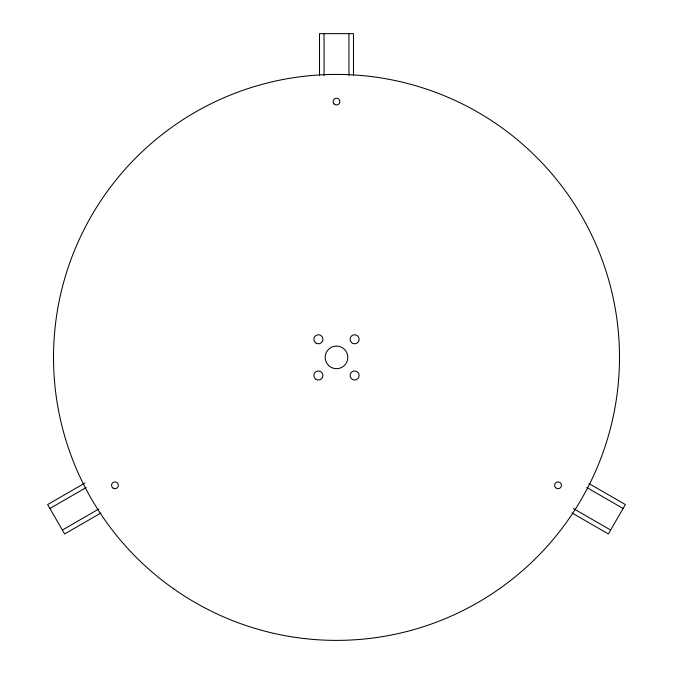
<?xml version="1.0" encoding="UTF-8"?>
<svg xmlns="http://www.w3.org/2000/svg" width="673" height="673" viewBox="0 0 673 673"><rect width="100%" height="100%" fill="white"/><g stroke="black" fill="none" stroke-linecap="round" stroke-linejoin="round"><path stroke-width="1.01" d="M84.857 483.071L47.64 504.557L64.616 533.967L100.925 513.003M49.903 508.485L86.211 487.521M62.353 530.046L98.662 509.082M589.052 483.601L625.36 504.557L608.384 533.967L572.075 513.003M586.789 487.521L623.097 508.485M573.43 508.561L610.647 530.046M353.476 75.578L353.476 33.65L319.524 33.65L319.524 75.578M348.951 33.65L348.951 75.578M324.05 33.65L324.05 75.578M351.407 342.481A4.526 4.526 0 0 0 358.987 340.454A4.526 4.526 0 0 0 353.443 334.91A4.526 4.526 0 0 0 351.407 342.481M316.125 343.205A4.526 4.526 0 0 0 322.914 339.285A4.526 4.526 0 0 0 316.125 335.364A4.526 4.526 0 0 0 316.125 343.205M555.646 487.706A3.399 3.399 0 0 0 561.332 486.184A3.399 3.399 0 0 0 557.168 482.028A3.399 3.399 0 0 0 555.646 487.706M316.125 379.429A4.526 4.526 0 0 0 322.914 375.5A4.526 4.526 0 0 0 316.125 371.58A4.526 4.526 0 0 0 316.125 379.429M352.349 379.429A4.526 4.526 0 0 0 359.138 375.5A4.526 4.526 0 0 0 352.349 371.58A4.526 4.526 0 0 0 352.349 379.429M334.102 103.97A3.399 3.399 0 0 0 339.781 102.447A3.399 3.399 0 0 0 335.625 98.292A3.399 3.399 0 0 0 334.102 103.97M113.249 488.245A3.399 3.399 0 0 0 118.347 485.309A3.399 3.399 0 0 0 113.249 482.364A3.399 3.399 0 0 0 113.249 488.245M173.785 588.925A282.988 282.988 0 0 0 618.369 382.542A282.988 282.988 0 0 0 217.345 100.714A282.988 282.988 0 0 0 173.785 588.925M328.5 365.397A11.323 11.323 0 0 0 347.436 360.324A11.323 11.323 0 0 0 333.572 346.46A11.323 11.323 0 0 0 328.5 365.397"/></g></svg>
